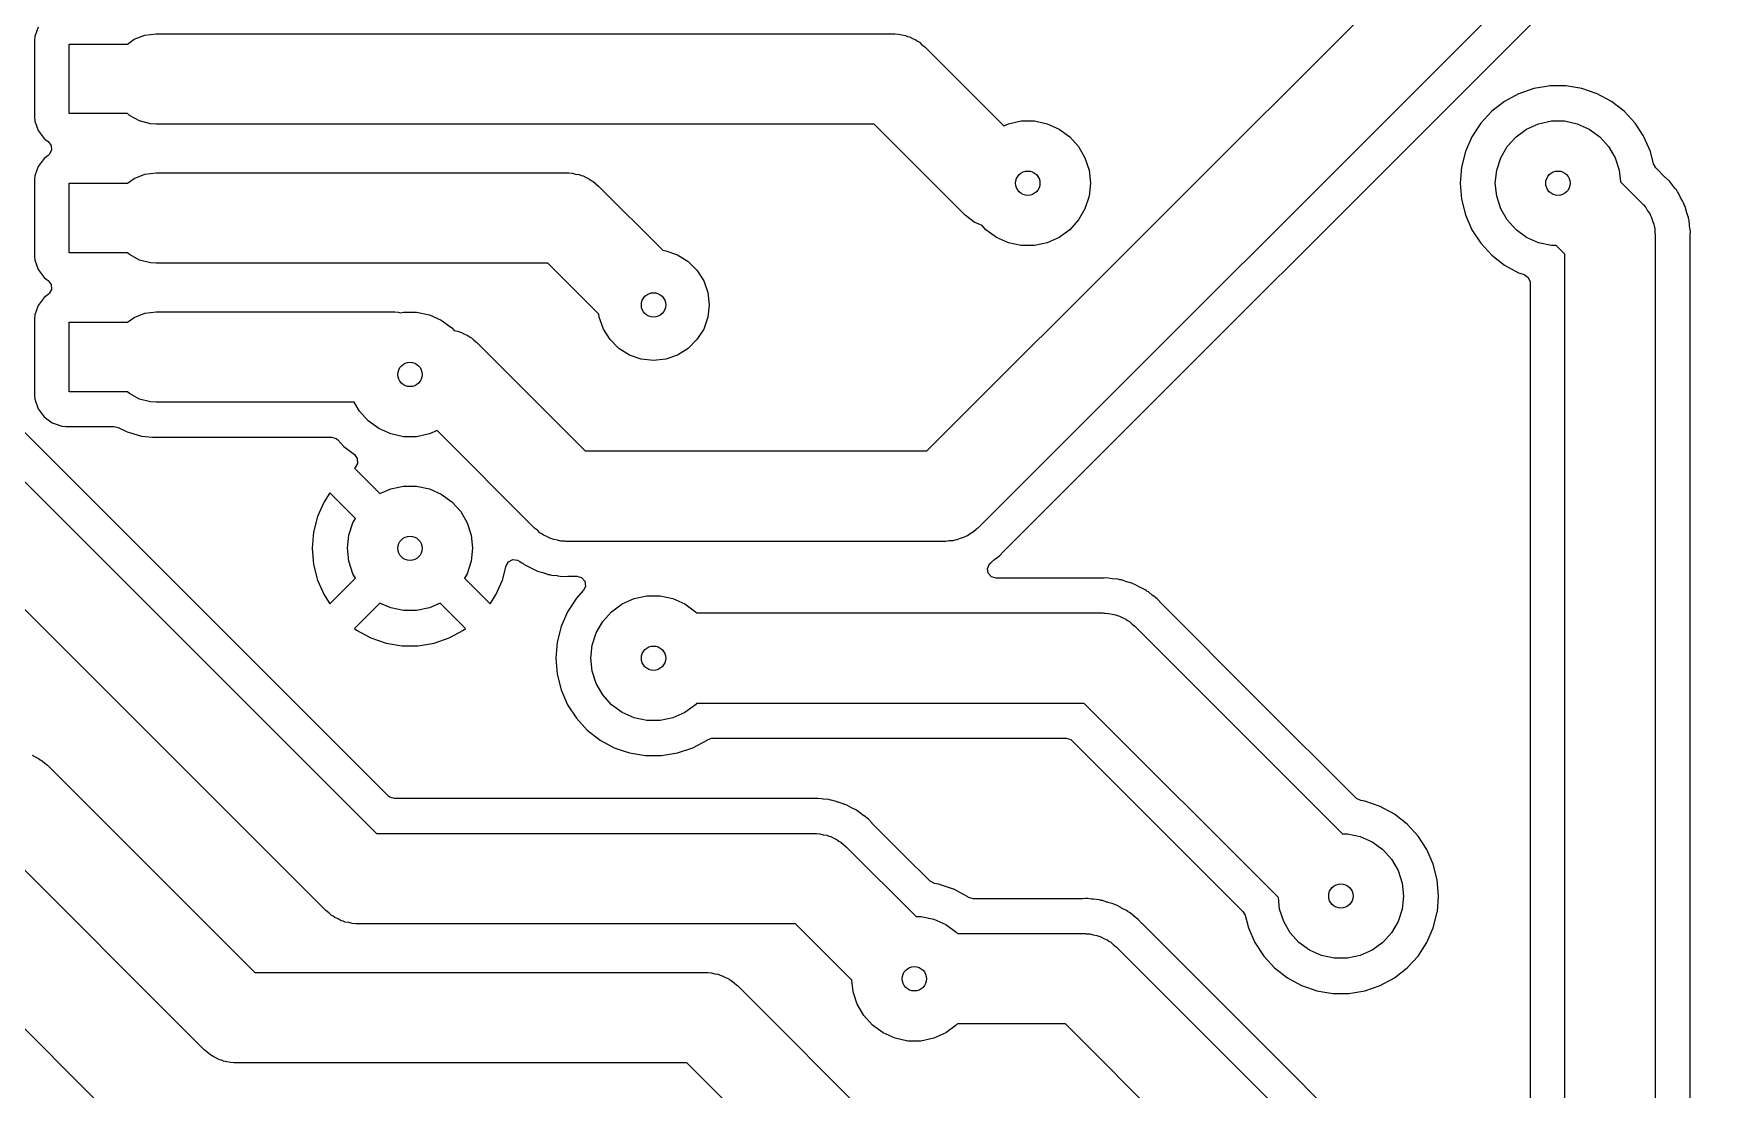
# Model space of a CAD drawing. Extents: x 132 to 232, y -86 to -36.
# Drawn here: x 153.09 to 177.15, y -69.03 to -53.85 of the extents above; entities that cross this region are included whole.
import ezdxf

# ---------------------------------------------------------------- set-up
doc = ezdxf.new("R2010")
doc.units = 0
doc.layers.add('BLACK', color=7, linetype='CONTINUOUS')

msp = doc.modelspace()

# ---------------------------------------------------------------- linework, layer by layer
at = {"layer": 'BLACK', "linetype": 'CONTINUOUS'}
for p, q in [((165.931, -59.85), (181.99, -43.7904)), ((182.663, -44.9559), (166.66, -60.9596)), ((167.033, -61.2937), (176.48, -51.847)), ((153.106, -53.8925), (153.1, -53.9466)), ((153.156, -53.7577), (153.106, -53.8925)), ((154.537, -53.9304), (154.688, -53.8704)), ((154.688, -53.8704), (154.85, -53.85)), ((154.85, -53.85), (165.44, -53.85)), ((165.44, -53.85), (165.454, -53.8509)), ((165.454, -53.8509), (165.46, -53.8503)), ((165.46, -53.8503), (165.471, -53.8519)), ((165.471, -53.8519), (165.521, -53.8551)), ((165.521, -53.8551), (165.571, -53.8678)), ((165.571, -53.8678), (165.621, -53.8758)), ((165.621, -53.8758), (165.65, -53.888)), ((165.65, -53.888), (165.679, -53.8956)), ((165.679, -53.8956), (165.724, -53.9202)), ((153.1, -53.9466), (153.1, -53.9521)), ((153.1, -53.9521), (153.1, -53.9521)), ((153.1, -53.9521), (153.1, -55.0479)), ((153.6, -55), (153.6, -54)), ((153.6, -54), (154.441, -54)), ((154.441, -54), (154.537, -53.9304)), ((165.724, -53.9202), (165.771, -53.9405)), ((165.771, -53.9405), (165.795, -53.9593)), ((165.795, -53.9593), (165.822, -53.9741)), ((165.822, -53.9741), (165.859, -54.0091)), ((165.859, -54.0091), (165.9, -54.0404)), ((165.9, -54.0404), (167.034, -55.1744)), ((174.838, -54.6071), (174.655, -54.6377)), ((174.884, -54.5995), (174.838, -54.6071)), ((175.116, -54.5995), (174.884, -54.5995)), ((175.173, -54.609), (175.116, -54.5995)), ((175.345, -54.6377), (175.173, -54.609)), ((174.231, -54.8235), (174.048, -54.9661)), ((174.435, -54.7131), (174.231, -54.8235)), ((174.231, -54.8235), (174.231, -54.8235)), ((174.436, -54.7131), (174.435, -54.7131)), ((174.655, -54.6377), (174.436, -54.7131)), ((175.564, -54.7131), (175.345, -54.6377)), ((175.565, -54.7131), (175.564, -54.7131)), ((175.769, -54.8235), (175.565, -54.7131)), ((175.952, -54.9661), (175.769, -54.8235)), ((175.769, -54.8235), (175.769, -54.8235)), ((153.1, -55.0479), (153.1, -55.0479)), ((153.1, -55.0479), (153.106, -55.1075)), ((154.44, -55), (153.6, -55)), ((154.468, -55.0259), (154.44, -55)), ((154.611, -55.1044), (154.468, -55.0259)), ((174.048, -54.9661), (173.891, -55.1369)), ((174.048, -54.9661), (174.048, -54.9661)), ((176.109, -55.1368), (175.952, -54.9661)), ((175.952, -54.9661), (175.952, -54.9661)), ((175.952, -54.9661), (175.952, -54.9661)), ((153.106, -55.1075), (153.156, -55.2423)), ((153.156, -55.2423), (153.156, -55.2423)), ((153.156, -55.2423), (153.242, -55.3575)), ((154.769, -55.1449), (154.611, -55.1044)), ((154.85, -55.15), (154.769, -55.1449)), ((165.171, -55.15), (154.85, -55.15)), ((166.48, -56.4596), (165.171, -55.15)), ((167.034, -55.1744), (167.102, -55.144)), ((167.102, -55.144), (167.286, -55.1049)), ((167.286, -55.1049), (167.474, -55.1049)), ((167.474, -55.1049), (167.658, -55.144)), ((167.658, -55.144), (167.83, -55.2206)), ((167.83, -55.2206), (167.982, -55.3312)), ((167.982, -55.3312), (168.108, -55.471)), ((173.764, -55.3312), (173.671, -55.5437)), ((173.891, -55.1369), (173.764, -55.3312)), ((174.272, -55.471), (174.398, -55.3312)), ((174.398, -55.3312), (174.55, -55.2206)), ((174.55, -55.2206), (174.722, -55.144)), ((174.722, -55.144), (174.906, -55.1049)), ((174.906, -55.1049), (175.094, -55.1049)), ((175.094, -55.1049), (175.278, -55.144)), ((175.278, -55.144), (175.45, -55.2206)), ((175.45, -55.2206), (175.602, -55.3312)), ((175.602, -55.3312), (175.728, -55.471)), ((176.109, -55.1369), (176.109, -55.1368)), ((176.109, -55.1368), (176.109, -55.1368)), ((176.225, -55.314), (176.109, -55.1369)), ((176.236, -55.3312), (176.225, -55.314)), ((176.329, -55.5437), (176.236, -55.3312)), ((153.242, -55.3575), (153.242, -55.3575)), ((153.242, -55.3575), (153.242, -55.3575)), ((153.242, -55.3575), (153.266, -55.3753)), ((153.266, -55.3753), (153.3, -55.4007)), ((153.3, -55.4007), (153.342, -55.4567)), ((153.347, -55.5264), (153.314, -55.5877)), ((153.342, -55.4567), (153.347, -55.5264)), ((168.108, -55.471), (168.202, -55.6339)), ((173.671, -55.5437), (173.614, -55.7687)), ((174.178, -55.6339), (174.272, -55.471)), ((175.728, -55.471), (175.822, -55.6339)), ((176.374, -55.7227), (176.329, -55.5437)), ((153.156, -55.7577), (153.106, -55.8925)), ((153.242, -55.6425), (153.156, -55.7577)), ((153.156, -55.7577), (153.156, -55.7577)), ((153.3, -55.5993), (153.242, -55.6425)), ((153.314, -55.5877), (153.3, -55.5993)), ((168.202, -55.6339), (168.26, -55.8129)), ((168.26, -55.8129), (168.28, -56)), ((173.614, -55.7687), (173.595, -56)), ((173.614, -55.7687), (173.614, -55.7687)), ((174.1, -56), (174.12, -55.8129)), ((174.12, -55.8129), (174.178, -55.6339)), ((175.822, -55.6339), (175.88, -55.8129)), ((175.88, -55.8129), (175.898, -55.9785)), ((176.407, -55.78), (176.374, -55.7227)), ((176.544, -55.9167), (176.407, -55.78)), ((153.106, -55.8925), (153.1, -55.9521)), ((153.1, -55.9521), (153.1, -55.9521)), ((153.1, -55.9521), (153.1, -57.0479)), ((153.6, -57), (153.6, -56)), ((153.6, -56), (154.441, -56)), ((154.441, -56), (154.537, -55.9304)), ((154.537, -55.9304), (154.688, -55.8704)), ((154.688, -55.8704), (154.85, -55.85)), ((154.85, -55.85), (160.75, -55.85)), ((160.75, -55.85), (160.764, -55.8509)), ((160.764, -55.8509), (160.77, -55.8503)), ((160.77, -55.8503), (160.781, -55.8519)), ((160.781, -55.8519), (160.831, -55.8551)), ((160.831, -55.8551), (160.881, -55.8678)), ((160.881, -55.8678), (160.931, -55.8758)), ((160.931, -55.8758), (160.96, -55.888)), ((160.96, -55.888), (160.989, -55.8956)), ((160.989, -55.8956), (161.034, -55.9202)), ((161.034, -55.9202), (161.081, -55.9405)), ((161.081, -55.9405), (161.105, -55.9593)), ((161.105, -55.9593), (161.132, -55.9741)), ((161.132, -55.9741), (161.169, -56.0091)), ((161.169, -56.0091), (161.21, -56.0404)), ((161.21, -56.0404), (162.134, -56.9651)), ((168.28, -56), (168.26, -56.1871)), ((173.595, -56), (173.595, -56)), ((173.595, -56), (173.614, -56.2313)), ((174.12, -56.1871), (174.1, -56)), ((175.898, -55.9785), (176.21, -56.2904)), ((176.546, -55.9186), (176.544, -55.9167)), ((176.604, -55.9716), (176.546, -55.9186)), ((176.651, -56.0343), (176.604, -55.9716)), ((176.604, -55.9716), (176.604, -55.9716)), ((176.653, -56.0365), (176.651, -56.0343)), ((176.658, -56.0432), (176.653, -56.0365)), ((176.69, -56.0812), (176.658, -56.0432)), ((168.26, -56.1871), (168.202, -56.3661)), ((173.614, -56.2313), (173.614, -56.2313)), ((173.614, -56.2313), (173.671, -56.4563)), ((174.178, -56.3661), (174.12, -56.1871)), ((176.21, -56.2904), (176.219, -56.3011)), ((176.219, -56.3011), (176.224, -56.305)), ((176.224, -56.305), (176.23, -56.3133)), ((176.703, -56.097), (176.69, -56.0812)), ((176.714, -56.1166), (176.703, -56.097)), ((176.719, -56.1238), (176.714, -56.1166)), ((176.732, -56.1417), (176.719, -56.1238)), ((176.759, -56.1948), (176.732, -56.1417)), ((176.732, -56.1417), (176.732, -56.1417)), ((176.732, -56.1417), (176.732, -56.1417)), ((176.767, -56.2121), (176.759, -56.1948)), ((176.769, -56.2146), (176.767, -56.2121)), ((176.789, -56.2518), (176.769, -56.2146)), ((176.807, -56.2833), (176.789, -56.2518)), ((176.814, -56.3046), (176.807, -56.2833)), ((176.807, -56.2833), (176.807, -56.2833)), ((176.807, -56.2833), (176.807, -56.2833)), ((176.817, -56.3125), (176.814, -56.3046)), ((166.609, -56.5595), (166.48, -56.4596)), ((168.108, -56.529), (167.982, -56.6688)), ((168.202, -56.3661), (168.108, -56.529)), ((173.671, -56.4563), (173.764, -56.6688)), ((174.272, -56.529), (174.178, -56.3661)), ((174.398, -56.6688), (174.272, -56.529)), ((176.23, -56.3133), (176.264, -56.3516)), ((176.264, -56.3516), (176.29, -56.3956)), ((176.29, -56.3956), (176.32, -56.4369)), ((176.32, -56.4369), (176.331, -56.4654)), ((176.331, -56.4654), (176.347, -56.4919)), ((176.347, -56.4919), (176.361, -56.5409)), ((176.361, -56.5409), (176.38, -56.5884)), ((176.827, -56.3326), (176.817, -56.3125)), ((176.849, -56.4083), (176.827, -56.3326)), ((176.85, -56.4109), (176.849, -56.4083)), ((176.874, -56.4829), (176.85, -56.4109)), ((176.875, -56.4855), (176.874, -56.4829)), ((176.878, -56.5077), (176.875, -56.4855)), ((176.88, -56.5161), (176.878, -56.5077)), ((176.886, -56.5377), (176.88, -56.5161)), ((176.892, -56.6), (176.886, -56.5377)), ((166.724, -56.6093), (166.609, -56.5595)), ((166.778, -56.6688), (166.724, -56.6093)), ((166.93, -56.7794), (166.778, -56.6688)), ((167.102, -56.856), (166.93, -56.7794)), ((167.83, -56.7794), (167.658, -56.856)), ((167.982, -56.6688), (167.83, -56.7794)), ((173.764, -56.6688), (173.891, -56.8631)), ((174.55, -56.7794), (174.398, -56.6688)), ((174.722, -56.856), (174.55, -56.7794)), ((176.38, -56.5884), (176.383, -56.6188)), ((176.383, -56.6188), (176.392, -56.6483)), ((176.392, -56.6483), (176.394, -56.6993)), ((176.394, -56.6993), (176.4, -56.75)), ((176.4, -56.75), (176.4, -76.9808)), ((176.893, -56.616), (176.892, -56.6)), ((176.893, -56.6188), (176.893, -56.616)), ((176.904, -56.6966), (176.893, -56.6188)), ((176.9, -56.778), (176.901, -56.7751)), ((176.9, -70.5885), (176.9, -56.778)), ((176.901, -56.7751), (176.902, -56.7393)), ((176.902, -56.7393), (176.904, -56.6966)), ((154.44, -57), (153.6, -57)), ((154.468, -57.0259), (154.44, -57)), ((154.611, -57.1044), (154.468, -57.0259)), ((162.134, -56.9651), (162.178, -56.9701)), ((162.178, -56.9701), (162.347, -57.0292)), ((162.347, -57.0292), (162.499, -57.1245)), ((167.286, -56.8951), (167.102, -56.856)), ((167.474, -56.8951), (167.286, -56.8951)), ((167.658, -56.856), (167.474, -56.8951)), ((173.891, -56.8631), (173.891, -56.8632)), ((173.891, -56.8632), (173.891, -56.8632)), ((173.891, -56.8632), (174.048, -57.0339)), ((174.906, -56.8951), (174.722, -56.856)), ((174.976, -56.8951), (174.906, -56.8951)), ((175.1, -57.0192), (174.976, -56.8951)), ((175.1, -77.25), (175.1, -57.0192)), ((149.9, -57.2308), (158.019, -65.35)), ((158.19, -64.8132), (150.437, -57.0598)), ((153.1, -57.0479), (153.1, -57.0479)), ((153.1, -57.0479), (153.106, -57.1075)), ((153.106, -57.1075), (153.156, -57.2423)), ((153.156, -57.2423), (153.156, -57.2423)), ((153.156, -57.2423), (153.242, -57.3575)), ((154.769, -57.1449), (154.611, -57.1044)), ((154.85, -57.15), (154.769, -57.1449)), ((160.481, -57.15), (154.85, -57.15)), ((161.215, -57.8844), (160.481, -57.15)), ((162.499, -57.1245), (162.625, -57.2512)), ((162.625, -57.2512), (162.721, -57.4029)), ((174.048, -57.0339), (174.048, -57.0339)), ((174.048, -57.0339), (174.048, -57.0339)), ((174.048, -57.0339), (174.231, -57.1765)), ((174.231, -57.1765), (174.231, -57.1765)), ((174.231, -57.1765), (174.231, -57.1765)), ((174.231, -57.1765), (174.435, -57.2869)), ((153.242, -57.3575), (153.242, -57.3575)), ((153.242, -57.3575), (153.242, -57.3575)), ((153.242, -57.3575), (153.272, -57.3794)), ((153.272, -57.3794), (153.3, -57.4007)), ((153.3, -57.4007), (153.342, -57.4567)), ((153.342, -57.4567), (153.347, -57.5264)), ((162.721, -57.4029), (162.78, -57.572)), ((174.435, -57.2869), (174.484, -57.3035)), ((174.484, -57.3035), (174.516, -57.3145)), ((174.516, -57.3145), (174.573, -57.3549)), ((174.573, -57.3549), (174.599, -57.4197)), ((174.599, -57.4197), (174.6, -57.4318)), ((174.6, -57.4318), (174.6, -70.7109)), ((153.242, -57.6425), (153.156, -57.7577)), ((153.3, -57.5993), (153.242, -57.6425)), ((153.314, -57.5877), (153.3, -57.5993)), ((153.347, -57.5264), (153.314, -57.5877)), ((162.78, -57.572), (162.8, -57.75)), ((162.8, -57.75), (162.78, -57.928)), ((157.29, -66.4596), (148.79, -57.9596)), ((153.106, -57.8925), (153.1, -57.9521)), ((153.1, -57.9521), (153.1, -57.9521)), ((153.1, -57.9521), (153.1, -59.0479)), ((153.156, -57.7577), (153.106, -57.8925)), ((153.156, -57.7577), (153.156, -57.7577)), ((154.441, -58), (154.537, -57.9304)), ((154.537, -57.9304), (154.688, -57.8704)), ((154.688, -57.8704), (154.85, -57.85)), ((154.85, -57.85), (158.25, -57.85)), ((158.25, -57.85), (158.264, -57.8509)), ((158.264, -57.8509), (158.27, -57.8503)), ((158.27, -57.8503), (158.281, -57.8519)), ((158.281, -57.8519), (158.331, -57.8551)), ((158.331, -57.8551), (158.365, -57.8637)), ((158.365, -57.8637), (158.406, -57.8549)), ((158.406, -57.8549), (158.594, -57.8549)), ((158.594, -57.8549), (158.778, -57.894)), ((158.778, -57.894), (158.95, -57.9706)), ((158.95, -57.9706), (159.102, -58.0812)), ((161.22, -57.928), (161.215, -57.8844)), ((161.279, -58.0971), (161.22, -57.928)), ((162.78, -57.928), (162.721, -58.0971)), ((153.6, -59), (153.6, -58)), ((153.6, -58), (154.441, -58)), ((159.102, -58.0812), (159.136, -58.1186)), ((159.136, -58.1186), (159.181, -58.1258)), ((159.181, -58.1258), (159.21, -58.138)), ((159.21, -58.138), (159.239, -58.1456)), ((159.239, -58.1456), (159.284, -58.1702)), ((159.284, -58.1702), (159.331, -58.1905)), ((159.331, -58.1905), (159.355, -58.2093)), ((159.355, -58.2093), (159.382, -58.2241)), ((159.382, -58.2241), (159.419, -58.2591)), ((161.375, -58.2488), (161.279, -58.0971)), ((162.721, -58.0971), (162.625, -58.2488)), ((159.419, -58.2591), (159.46, -58.2904)), ((159.46, -58.2904), (161.019, -59.85)), ((161.501, -58.3755), (161.375, -58.2488)), ((161.653, -58.4708), (161.501, -58.3755)), ((161.822, -58.5299), (161.653, -58.4708)), ((162.347, -58.4708), (162.178, -58.5299)), ((162.499, -58.3755), (162.347, -58.4708)), ((162.625, -58.2488), (162.499, -58.3755)), ((162, -58.55), (161.822, -58.5299)), ((162.178, -58.5299), (162, -58.55)), ((153.1, -59.0479), (153.1, -59.0479)), ((153.1, -59.0479), (153.106, -59.1075)), ((153.106, -59.1075), (153.156, -59.2423)), ((154.44, -59), (153.6, -59)), ((154.468, -59.0259), (154.44, -59)), ((154.611, -59.1044), (154.468, -59.0259)), ((154.769, -59.1449), (154.611, -59.1044)), ((154.85, -59.15), (154.769, -59.1449)), ((157.697, -59.15), (154.85, -59.15)), ((157.772, -59.279), (157.697, -59.15)), ((153.156, -59.2423), (153.156, -59.2423)), ((153.156, -59.2423), (153.242, -59.3575)), ((153.242, -59.3575), (153.242, -59.3575)), ((153.242, -59.3575), (153.358, -59.4438)), ((157.898, -59.4188), (157.772, -59.279)), ((158.05, -59.5294), (157.898, -59.4188)), ((153.358, -59.4438), (153.358, -59.4438)), ((153.358, -59.4438), (153.398, -59.4589)), ((153.398, -59.4589), (153.493, -59.4941)), ((153.493, -59.4941), (153.552, -59.5005)), ((153.552, -59.5005), (154.249, -59.5005)), ((154.249, -59.5005), (154.304, -59.5135)), ((154.304, -59.5135), (154.433, -59.5774)), ((154.433, -59.5774), (154.466, -59.5868)), ((154.466, -59.5868), (154.638, -59.6358)), ((154.638, -59.6358), (154.797, -59.6505)), ((154.797, -59.6505), (157.371, -59.6505)), ((157.371, -59.6505), (157.438, -59.6702)), ((157.438, -59.6702), (157.462, -59.6905)), ((158.222, -59.606), (158.05, -59.5294)), ((158.406, -59.6451), (158.222, -59.606)), ((158.594, -59.6451), (158.406, -59.6451)), ((158.778, -59.606), (158.594, -59.6451)), ((158.888, -59.5571), (158.778, -59.606)), ((160.29, -60.9596), (158.888, -59.5571)), ((157.462, -59.6905), (157.548, -59.7839)), ((157.548, -59.7839), (157.548, -59.7839)), ((157.548, -59.7839), (157.701, -59.9025)), ((157.701, -59.9025), (157.741, -59.9592)), ((161.019, -59.85), (165.931, -59.85)), ((157.71, -60.0896), (157.701, -60.0976)), ((157.701, -60.0976), (157.701, -60.0976)), ((157.701, -60.0976), (158.067, -60.4631)), ((157.745, -60.0289), (157.71, -60.0896)), ((157.741, -59.9592), (157.745, -60.0289)), ((158.067, -60.4631), (158.222, -60.394)), ((158.222, -60.394), (158.406, -60.3549)), ((158.406, -60.3549), (158.594, -60.3549)), ((158.594, -60.3549), (158.778, -60.394)), ((158.778, -60.394), (158.95, -60.4706)), ((157.265, -60.5814), (157.171, -60.7939)), ((157.349, -60.4524), (157.265, -60.5814)), ((157.265, -60.5814), (157.265, -60.5814)), ((157.715, -60.8189), (157.349, -60.4524)), ((158.95, -60.4706), (159.102, -60.5812)), ((159.102, -60.5812), (159.228, -60.721)), ((157.171, -60.7939), (157.114, -61.0188)), ((157.678, -60.8839), (157.715, -60.8189)), ((159.228, -60.721), (159.322, -60.8839)), ((157.114, -61.0188), (157.095, -61.25)), ((157.6, -61.25), (157.62, -61.0629)), ((157.62, -61.0629), (157.678, -60.8839)), ((159.322, -60.8839), (159.38, -61.0629)), ((159.38, -61.0629), (159.4, -61.25)), ((160.331, -60.9909), (160.29, -60.9596)), ((160.368, -61.0259), (160.331, -60.9909)), ((160.395, -61.0407), (160.368, -61.0259)), ((160.419, -61.0595), (160.395, -61.0407)), ((160.466, -61.0798), (160.419, -61.0595)), ((160.511, -61.1044), (160.466, -61.0798)), ((160.54, -61.112), (160.511, -61.1044)), ((160.569, -61.1242), (160.54, -61.112)), ((166.409, -61.1108), (166.362, -61.1296)), ((166.458, -61.0965), (166.409, -61.1108)), ((166.485, -61.0809), (166.458, -61.0965)), ((166.513, -61.0696), (166.485, -61.0809)), ((166.554, -61.0396), (166.513, -61.0696)), ((166.598, -61.0136), (166.554, -61.0396)), ((166.637, -60.9798), (166.598, -61.0136)), ((166.645, -60.9738), (166.637, -60.9798)), ((166.649, -60.9691), (166.645, -60.9738)), ((166.66, -60.9596), (166.649, -60.9691)), ((157.095, -61.25), (157.095, -61.25)), ((157.095, -61.25), (157.114, -61.4812)), ((157.62, -61.4371), (157.6, -61.25)), ((159.4, -61.25), (159.38, -61.4371)), ((160.619, -61.1322), (160.569, -61.1242)), ((160.669, -61.1449), (160.619, -61.1322)), ((160.719, -61.1481), (160.669, -61.1449)), ((160.73, -61.1497), (160.719, -61.1481)), ((160.736, -61.1491), (160.73, -61.1497)), ((160.75, -61.15), (160.736, -61.1491)), ((166.2, -61.15), (160.75, -61.15)), ((166.251, -61.1436), (166.2, -61.15)), ((166.302, -61.142), (166.251, -61.1436)), ((166.331, -61.1334), (166.302, -61.142)), ((166.362, -61.1296), (166.331, -61.1334)), ((166.916, -61.4012), (166.978, -61.3539)), ((166.978, -61.3539), (167.031, -61.2958)), ((167.031, -61.2958), (167.033, -61.2937)), ((157.114, -61.4812), (157.171, -61.7061)), ((157.678, -61.6161), (157.62, -61.4371)), ((159.38, -61.4371), (159.322, -61.6161)), ((159.829, -61.7061), (159.88, -61.5036)), ((159.88, -61.5036), (159.916, -61.4434)), ((159.916, -61.4434), (159.978, -61.412)), ((159.978, -61.412), (160.047, -61.4193)), ((160.047, -61.4193), (160.079, -61.4386)), ((160.079, -61.4386), (160.097, -61.4532)), ((160.097, -61.4532), (160.097, -61.4532)), ((160.097, -61.4532), (160.097, -61.4532)), ((160.097, -61.4532), (160.117, -61.4641)), ((160.117, -61.4641), (160.124, -61.4688)), ((160.124, -61.4688), (160.142, -61.4824)), ((160.142, -61.4824), (160.209, -61.5157)), ((160.209, -61.5157), (160.212, -61.5174)), ((160.212, -61.5174), (160.215, -61.5187)), ((160.215, -61.5187), (160.283, -61.557)), ((160.283, -61.557), (160.305, -61.5641)), ((160.305, -61.5641), (160.313, -61.5674)), ((160.313, -61.5674), (160.325, -61.5735)), ((160.325, -61.5735), (160.333, -61.5774)), ((160.333, -61.5774), (160.408, -61.5989)), ((160.408, -61.5989), (160.411, -61.5997)), ((160.411, -61.5997), (160.485, -61.6247)), ((166.8, -61.5379), (166.829, -61.4743)), ((166.81, -61.607), (166.8, -61.5379)), ((166.829, -61.4743), (166.849, -61.4571)), ((166.849, -61.4569), (166.853, -61.4532)), ((166.849, -61.4571), (166.849, -61.4569)), ((166.853, -61.4532), (166.913, -61.403)), ((166.853, -61.4532), (166.853, -61.4532)), ((166.913, -61.403), (166.916, -61.4012)), ((157.171, -61.7061), (157.265, -61.9186)), ((157.349, -62.0476), (157.715, -61.6811)), ((157.715, -61.6811), (157.678, -61.6161)), ((159.322, -61.6161), (159.285, -61.6811)), ((159.285, -61.6811), (159.651, -62.0476)), ((159.735, -61.9186), (159.829, -61.7061)), ((159.829, -61.7061), (159.829, -61.7061)), ((160.485, -61.6247), (160.508, -61.6278)), ((160.508, -61.6278), (160.516, -61.6296)), ((160.516, -61.6296), (160.538, -61.6358)), ((160.538, -61.6358), (160.616, -61.643)), ((160.616, -61.643), (160.619, -61.6433)), ((160.619, -61.6433), (160.697, -61.6542)), ((160.697, -61.6542), (160.77, -61.6508)), ((160.77, -61.6508), (160.775, -61.6506)), ((160.775, -61.6506), (160.778, -61.6505)), ((160.778, -61.6505), (160.9, -61.6505)), ((160.9, -61.6505), (160.967, -61.6702)), ((160.967, -61.6702), (161.012, -61.723)), ((161.022, -61.7921), (160.993, -61.8557)), ((161.012, -61.723), (161.022, -61.7921)), ((166.856, -61.6598), (166.81, -61.607)), ((166.923, -61.6795), (166.856, -61.6598)), ((168.432, -61.6795), (166.923, -61.6795)), ((168.435, -61.6794), (168.432, -61.6795)), ((168.479, -61.6774), (168.435, -61.6794)), ((168.513, -61.6758), (168.479, -61.6774)), ((168.565, -61.6831), (168.513, -61.6758)), ((168.513, -61.6758), (168.513, -61.6758)), ((168.591, -61.6867), (168.565, -61.6831)), ((168.594, -61.687), (168.591, -61.6867)), ((168.672, -61.6942), (168.594, -61.687)), ((168.694, -61.7004), (168.672, -61.6942)), ((168.702, -61.7022), (168.694, -61.7004)), ((168.725, -61.7053), (168.702, -61.7022)), ((168.777, -61.723), (168.725, -61.7053)), ((168.725, -61.7053), (168.725, -61.7053)), ((168.725, -61.7053), (168.725, -61.7053)), ((168.799, -61.7302), (168.777, -61.723)), ((168.802, -61.7311), (168.799, -61.7302)), ((168.877, -61.7526), (168.802, -61.7311)), ((168.897, -61.7626), (168.877, -61.7526)), ((168.905, -61.7659), (168.897, -61.7626)), ((168.927, -61.773), (168.905, -61.7659)), ((168.995, -61.8113), (168.927, -61.773)), ((168.927, -61.773), (168.927, -61.773)), ((168.998, -61.8126), (168.995, -61.8113)), ((169.068, -61.8476), (168.998, -61.8126)), ((157.265, -61.9186), (157.349, -62.0476)), ((158.067, -62.0369), (157.701, -62.4024)), ((158.222, -62.106), (158.067, -62.0369)), ((158.933, -62.0369), (158.778, -62.106)), ((159.299, -62.4024), (158.933, -62.0369)), ((159.651, -62.0476), (159.735, -61.9186)), ((160.891, -61.9669), (160.764, -62.1612)), ((160.991, -61.8584), (160.891, -61.9668)), ((160.891, -61.9668), (160.891, -61.9668)), ((160.891, -61.9668), (160.891, -61.9669)), ((160.993, -61.8557), (160.991, -61.8584)), ((161.398, -62.1612), (161.55, -62.0506)), ((161.55, -62.0506), (161.722, -61.974)), ((161.722, -61.974), (161.906, -61.9349)), ((161.906, -61.9349), (162.094, -61.9349)), ((162.094, -61.9349), (162.278, -61.974)), ((162.278, -61.974), (162.45, -62.0506)), ((162.45, -62.0506), (162.602, -62.1612)), ((169.086, -61.8612), (169.068, -61.8476)), ((169.068, -61.8476), (169.068, -61.8476)), ((169.093, -61.8658), (169.086, -61.8612)), ((169.113, -61.8768), (169.093, -61.8658)), ((169.173, -61.927), (169.113, -61.8768)), ((169.176, -61.9288), (169.173, -61.927)), ((169.238, -61.9761), (169.176, -61.9288)), ((169.253, -61.9919), (169.238, -61.9761)), ((169.238, -61.9761), (169.238, -61.9761)), ((169.238, -61.9761), (169.238, -61.9761)), ((169.291, -62.0342), (169.253, -61.9919)), ((169.293, -62.0363), (169.291, -62.0342)), ((170.698, -63.4413), (169.293, -62.0363)), ((158.406, -62.1451), (158.222, -62.106)), ((158.594, -62.1451), (158.406, -62.1451)), ((158.778, -62.106), (158.594, -62.1451)), ((160.764, -62.1612), (160.671, -62.3737)), ((161.178, -62.4639), (161.272, -62.301)), ((161.272, -62.301), (161.398, -62.1612)), ((162.602, -62.1612), (162.619, -62.18)), ((162.619, -62.18), (168.46, -62.18)), ((168.46, -62.18), (168.474, -62.1809)), ((168.474, -62.1809), (168.48, -62.1803)), ((168.48, -62.1803), (168.491, -62.1819)), ((168.491, -62.1819), (168.541, -62.1851)), ((168.541, -62.1851), (168.591, -62.1978)), ((168.591, -62.1978), (168.641, -62.2058)), ((168.641, -62.2058), (168.67, -62.218)), ((168.67, -62.218), (168.699, -62.2256)), ((168.699, -62.2256), (168.744, -62.2502)), ((168.744, -62.2502), (168.791, -62.2705)), ((168.791, -62.2705), (168.815, -62.2893)), ((168.815, -62.2893), (168.842, -62.3041)), ((168.842, -62.3041), (168.879, -62.3391)), ((157.701, -62.4024), (157.732, -62.426)), ((157.732, -62.426), (157.936, -62.5365)), ((157.936, -62.5365), (157.936, -62.5365)), ((157.936, -62.5365), (158.155, -62.6118)), ((158.845, -62.6118), (159.064, -62.5365)), ((159.064, -62.5365), (159.268, -62.426)), ((159.064, -62.5365), (159.064, -62.5365)), ((159.268, -62.426), (159.299, -62.4024)), ((160.671, -62.3737), (160.614, -62.5987)), ((161.12, -62.6429), (161.178, -62.4639)), ((168.879, -62.3391), (168.92, -62.3704)), ((168.92, -62.3704), (171.904, -65.3549)), ((158.155, -62.6118), (158.384, -62.65)), ((158.384, -62.65), (158.616, -62.65)), ((158.616, -62.65), (158.845, -62.6118)), ((160.614, -62.5987), (160.595, -62.83)), ((160.614, -62.5987), (160.614, -62.5987)), ((161.1, -62.83), (161.12, -62.6429)), ((160.595, -62.83), (160.595, -62.83)), ((160.595, -62.83), (160.614, -63.0613)), ((161.12, -63.0171), (161.1, -62.83)), ((161.178, -63.1961), (161.12, -63.0171)), ((160.614, -63.0613), (160.614, -63.0613)), ((160.614, -63.0613), (160.671, -63.2863)), ((161.272, -63.359), (161.178, -63.1961)), ((160.671, -63.2863), (160.764, -63.4988)), ((160.764, -63.4988), (160.891, -63.6931)), ((161.398, -63.4988), (161.272, -63.359)), ((161.55, -63.6094), (161.398, -63.4988)), ((162.602, -63.4988), (162.45, -63.6094)), ((162.619, -63.48), (162.602, -63.4988)), ((168.191, -63.48), (162.619, -63.48)), ((170.982, -66.2715), (168.191, -63.48)), ((172.101, -64.8435), (170.698, -63.4413)), ((160.891, -63.6931), (160.891, -63.6932)), ((160.891, -63.6932), (160.891, -63.6932)), ((160.891, -63.6932), (161.048, -63.8639)), ((161.722, -63.686), (161.55, -63.6094)), ((161.906, -63.7251), (161.722, -63.686)), ((162.094, -63.7251), (161.906, -63.7251)), ((162.278, -63.686), (162.094, -63.7251)), ((162.45, -63.6094), (162.278, -63.686)), ((161.048, -63.8639), (161.048, -63.8639)), ((161.048, -63.8639), (161.048, -63.8639)), ((161.048, -63.8639), (161.231, -64.0065)), ((161.231, -64.0065), (161.231, -64.0065)), ((161.231, -64.0065), (161.231, -64.0065)), ((161.231, -64.0065), (161.435, -64.1169)), ((162.565, -64.1169), (162.769, -64.0065)), ((162.769, -64.0065), (162.773, -64.0037)), ((162.769, -64.0065), (162.769, -64.0065)), ((162.773, -64.0037), (162.774, -64.0046)), ((162.774, -64.0046), (162.833, -63.981)), ((162.833, -63.981), (162.845, -63.9805)), ((162.845, -63.9805), (167.932, -63.9805)), ((167.932, -63.9805), (167.999, -64.0002)), ((167.999, -64.0002), (168.02, -64.0168)), ((153.069, -64.2256), (153.114, -64.2502)), ((161.435, -64.1169), (161.549, -64.1561)), ((161.549, -64.1561), (161.655, -64.1923)), ((161.655, -64.1923), (161.655, -64.1923)), ((161.655, -64.1923), (161.655, -64.1923)), ((161.655, -64.1923), (161.884, -64.2305)), ((161.884, -64.2305), (161.884, -64.2305)), ((161.884, -64.2305), (162.116, -64.2305)), ((162.116, -64.2305), (162.345, -64.1923)), ((162.116, -64.2305), (162.116, -64.2305)), ((162.345, -64.1923), (162.565, -64.1169)), ((168.02, -64.0168), (170.473, -66.47)), ((153.114, -64.2502), (153.161, -64.2705)), ((153.161, -64.2705), (153.185, -64.2893)), ((153.185, -64.2893), (153.212, -64.3041)), ((153.212, -64.3041), (153.249, -64.3391)), ((153.249, -64.3391), (153.29, -64.3704)), ((153.29, -64.3704), (156.269, -67.35)), ((158.211, -64.8298), (158.19, -64.8132)), ((158.278, -64.8495), (158.211, -64.8298)), ((164.282, -64.8495), (158.278, -64.8495)), ((164.285, -64.8494), (164.282, -64.8495)), ((164.328, -64.8475), (164.285, -64.8494)), ((164.363, -64.8458), (164.328, -64.8475)), ((164.415, -64.8531), (164.363, -64.8458)), ((164.363, -64.8458), (164.363, -64.8458)), ((164.441, -64.8567), (164.415, -64.8531)), ((164.444, -64.857), (164.441, -64.8567)), ((164.522, -64.8642), (164.444, -64.857)), ((164.544, -64.8704), (164.522, -64.8642)), ((164.552, -64.8722), (164.544, -64.8704)), ((164.575, -64.8753), (164.552, -64.8722)), ((164.612, -64.8877), (164.575, -64.8753)), ((164.575, -64.8753), (164.575, -64.8753)), ((164.575, -64.8753), (164.575, -64.8753)), ((164.649, -64.9002), (164.612, -64.8877)), ((164.652, -64.9011), (164.649, -64.9002)), ((164.727, -64.9226), (164.652, -64.9011)), ((164.747, -64.9326), (164.727, -64.9226)), ((164.755, -64.9359), (164.747, -64.9326)), ((164.777, -64.943), (164.755, -64.9359)), ((164.845, -64.9813), (164.777, -64.943)), ((164.777, -64.943), (164.777, -64.943)), ((172.105, -64.8477), (172.101, -64.8435)), ((172.168, -64.8782), (172.105, -64.8477)), ((172.225, -64.8877), (172.168, -64.8782)), ((172.444, -64.9631), (172.225, -64.8877)), ((172.445, -64.9631), (172.444, -64.9631)), ((172.649, -65.0735), (172.445, -64.9631)), ((164.848, -64.9826), (164.845, -64.9813)), ((164.918, -65.0176), (164.848, -64.9826)), ((164.936, -65.0312), (164.918, -65.0176)), ((164.918, -65.0176), (164.918, -65.0176)), ((164.943, -65.0358), (164.936, -65.0312)), ((164.963, -65.0468), (164.943, -65.0358)), ((165.023, -65.097), (164.963, -65.0468)), ((165.026, -65.0988), (165.023, -65.097)), ((165.088, -65.1461), (165.026, -65.0988)), ((165.141, -65.2042), (165.088, -65.1461)), ((165.143, -65.2063), (165.141, -65.2042)), ((165.598, -65.6612), (165.143, -65.2063)), ((172.832, -65.2161), (172.649, -65.0735)), ((172.649, -65.0735), (172.649, -65.0735)), ((158.019, -65.35), (164.31, -65.35)), ((164.31, -65.35), (164.324, -65.3509)), ((164.324, -65.3509), (164.33, -65.3503)), ((164.33, -65.3503), (164.341, -65.3519)), ((164.341, -65.3519), (164.391, -65.3551)), ((164.391, -65.3551), (164.441, -65.3678)), ((164.441, -65.3678), (164.491, -65.3758)), ((164.491, -65.3758), (164.52, -65.388)), ((164.52, -65.388), (164.549, -65.3956)), ((164.549, -65.3956), (164.594, -65.4202)), ((164.594, -65.4202), (164.641, -65.4405)), ((164.641, -65.4405), (164.665, -65.4593)), ((171.904, -65.3549), (171.974, -65.3549)), ((171.974, -65.3549), (172.158, -65.394)), ((172.158, -65.394), (172.33, -65.4706)), ((172.989, -65.3868), (172.832, -65.2161)), ((172.832, -65.2161), (172.832, -65.2161)), ((172.832, -65.2161), (172.832, -65.2161)), ((172.989, -65.3869), (172.989, -65.3868)), ((172.989, -65.3868), (172.989, -65.3868)), ((173.116, -65.5812), (172.989, -65.3869)), ((155.54, -68.4596), (152.561, -65.48)), ((164.665, -65.4593), (164.692, -65.4741)), ((164.692, -65.4741), (164.729, -65.5091)), ((164.729, -65.5091), (164.77, -65.5404)), ((164.77, -65.5404), (165.774, -66.5449)), ((165.971, -66.0335), (165.598, -65.6612)), ((172.33, -65.4706), (172.482, -65.5812)), ((172.482, -65.5812), (172.608, -65.721)), ((173.209, -65.7937), (173.116, -65.5812)), ((172.608, -65.721), (172.702, -65.8839)), ((172.702, -65.8839), (172.76, -66.0629)), ((173.266, -66.0187), (173.209, -65.7937)), ((165.975, -66.0377), (165.971, -66.0335)), ((166.038, -66.0682), (165.975, -66.0377)), ((166.095, -66.0777), (166.038, -66.0682)), ((166.314, -66.1531), (166.095, -66.0777)), ((166.315, -66.1531), (166.314, -66.1531)), ((166.519, -66.2635), (166.315, -66.1531)), ((172.76, -66.0629), (172.78, -66.25)), ((173.285, -66.25), (173.266, -66.0187)), ((173.266, -66.0187), (173.266, -66.0187)), ((166.519, -66.2637), (166.519, -66.2635)), ((166.528, -66.2698), (166.519, -66.2637)), ((166.595, -66.2895), (166.528, -66.2698)), ((168.162, -66.2895), (166.595, -66.2895)), ((168.165, -66.2894), (168.162, -66.2895)), ((168.208, -66.2875), (168.165, -66.2894)), ((168.243, -66.2858), (168.208, -66.2875)), ((168.295, -66.2931), (168.243, -66.2858)), ((168.243, -66.2858), (168.243, -66.2858)), ((168.321, -66.2967), (168.295, -66.2931)), ((168.324, -66.297), (168.321, -66.2967)), ((168.402, -66.3042), (168.324, -66.297)), ((168.424, -66.3104), (168.402, -66.3042)), ((168.432, -66.3122), (168.424, -66.3104)), ((168.455, -66.3153), (168.432, -66.3122)), ((168.517, -66.3361), (168.455, -66.3153)), ((168.455, -66.3153), (168.455, -66.3153)), ((168.455, -66.3153), (168.455, -66.3153)), ((168.529, -66.3402), (168.517, -66.3361)), ((168.532, -66.3411), (168.529, -66.3402)), ((168.607, -66.3626), (168.532, -66.3411)), ((168.627, -66.3726), (168.607, -66.3626)), ((168.635, -66.3759), (168.627, -66.3726)), ((168.657, -66.383), (168.635, -66.3759)), ((168.725, -66.4213), (168.657, -66.383)), ((168.657, -66.383), (168.657, -66.383)), ((171, -66.4371), (170.982, -66.2715)), ((172.78, -66.25), (172.76, -66.4371)), ((173.267, -66.47), (173.285, -66.25)), ((173.285, -66.25), (173.285, -66.25)), ((157.331, -66.4909), (157.29, -66.4596)), ((157.368, -66.5259), (157.331, -66.4909)), ((157.395, -66.5407), (157.368, -66.5259)), ((157.419, -66.5595), (157.395, -66.5407)), ((157.466, -66.5798), (157.419, -66.5595)), ((157.511, -66.6044), (157.466, -66.5798)), ((157.54, -66.612), (157.511, -66.6044)), ((157.569, -66.6242), (157.54, -66.612)), ((157.619, -66.6322), (157.569, -66.6242)), ((157.669, -66.6449), (157.619, -66.6322)), ((157.719, -66.6481), (157.669, -66.6449)), ((157.73, -66.6497), (157.719, -66.6481)), ((157.736, -66.6491), (157.73, -66.6497)), ((157.75, -66.65), (157.736, -66.6491)), ((164.041, -66.65), (157.75, -66.65)), ((164.852, -67.4615), (164.041, -66.65)), ((165.774, -66.5449), (165.844, -66.5449)), ((165.844, -66.5449), (166.028, -66.584)), ((166.028, -66.584), (166.2, -66.6606)), ((168.728, -66.4226), (168.725, -66.4213)), ((168.798, -66.4576), (168.728, -66.4226)), ((168.816, -66.4712), (168.798, -66.4576)), ((168.798, -66.4576), (168.798, -66.4576)), ((168.823, -66.4758), (168.816, -66.4712)), ((168.833, -66.4813), (168.823, -66.4758)), ((168.843, -66.4868), (168.833, -66.4813)), ((168.903, -66.537), (168.843, -66.4868)), ((168.906, -66.5388), (168.903, -66.537)), ((168.968, -66.5861), (168.906, -66.5388)), ((169.021, -66.6442), (168.968, -66.5861)), ((169.023, -66.6463), (169.021, -66.6442)), ((170.796, -68.4188), (169.023, -66.6463)), ((170.473, -66.47), (170.506, -66.5273)), ((170.506, -66.5273), (170.551, -66.7063)), ((171.058, -66.6161), (171, -66.4371)), ((171.152, -66.779), (171.058, -66.6161)), ((172.702, -66.6161), (172.608, -66.779)), ((172.76, -66.4371), (172.702, -66.6161)), ((173.209, -66.7063), (173.266, -66.4813)), ((173.266, -66.4813), (173.267, -66.47)), ((166.2, -66.6606), (166.352, -66.7712)), ((166.352, -66.7712), (166.369, -66.79)), ((166.369, -66.79), (168.19, -66.79)), ((168.19, -66.79), (168.204, -66.7909)), ((168.204, -66.7909), (168.21, -66.7903)), ((168.21, -66.7903), (168.221, -66.7919)), ((168.221, -66.7919), (168.271, -66.7951)), ((168.271, -66.7951), (168.321, -66.8078)), ((168.321, -66.8078), (168.371, -66.8158)), ((168.371, -66.8158), (168.4, -66.828)), ((168.4, -66.828), (168.429, -66.8356)), ((168.429, -66.8356), (168.474, -66.8602)), ((168.474, -66.8602), (168.521, -66.8805)), ((168.521, -66.8805), (168.545, -66.8993)), ((170.551, -66.7063), (170.551, -66.7063)), ((170.551, -66.7063), (170.644, -66.9188)), ((171.278, -66.9188), (171.152, -66.779)), ((172.608, -66.779), (172.482, -66.9188)), ((173.116, -66.9188), (173.209, -66.7063)), ((168.545, -66.8993), (168.572, -66.9141)), ((168.572, -66.9141), (168.609, -66.9491)), ((168.609, -66.9491), (168.65, -66.9804)), ((168.65, -66.9804), (172.519, -70.85)), ((170.644, -66.9188), (170.771, -67.1131)), ((170.771, -67.1131), (170.771, -67.1132)), ((170.771, -67.1132), (170.771, -67.1132)), ((170.771, -67.1132), (170.928, -67.2839)), ((171.43, -67.0294), (171.278, -66.9188)), ((171.602, -67.106), (171.43, -67.0294)), ((171.786, -67.1451), (171.602, -67.106)), ((172.158, -67.106), (171.974, -67.1451)), ((172.33, -67.0294), (172.158, -67.106)), ((172.482, -66.9188), (172.33, -67.0294)), ((172.832, -67.2839), (172.989, -67.1132)), ((172.989, -67.1132), (173.116, -66.9188)), ((152.148, -67.3485), (154.17, -69.3704)), ((156.269, -67.35), (162.75, -67.35)), ((162.75, -67.35), (162.764, -67.3509)), ((162.764, -67.3509), (162.77, -67.3503)), ((162.77, -67.3503), (162.781, -67.3519)), ((162.781, -67.3519), (162.831, -67.3551)), ((162.831, -67.3551), (162.881, -67.3678)), ((162.881, -67.3678), (162.931, -67.3758)), ((162.931, -67.3758), (162.96, -67.388)), ((170.928, -67.2839), (170.928, -67.2839)), ((170.928, -67.2839), (170.928, -67.2839)), ((170.928, -67.2839), (171.111, -67.4265)), ((171.974, -67.1451), (171.786, -67.1451)), ((172.649, -67.4265), (172.832, -67.2839)), ((162.96, -67.388), (162.989, -67.3956)), ((162.989, -67.3956), (163.034, -67.4202)), ((163.034, -67.4202), (163.081, -67.4405)), ((163.081, -67.4405), (163.105, -67.4593)), ((163.105, -67.4593), (163.132, -67.4741)), ((163.132, -67.4741), (163.169, -67.5091)), ((163.169, -67.5091), (163.21, -67.5404)), ((163.21, -67.5404), (166.519, -70.85)), ((164.87, -67.6271), (164.852, -67.4615)), ((171.111, -67.4265), (171.111, -67.4265)), ((171.111, -67.4265), (171.111, -67.4265)), ((171.111, -67.4265), (171.315, -67.5369)), ((171.315, -67.5369), (171.399, -67.5657)), ((171.399, -67.5657), (171.535, -67.6123)), ((171.535, -67.6123), (171.535, -67.6123)), ((171.535, -67.6123), (171.535, -67.6123)), ((171.535, -67.6123), (171.764, -67.6505)), ((171.996, -67.6505), (172.225, -67.6123)), ((172.225, -67.6123), (172.445, -67.5369)), ((172.445, -67.5369), (172.649, -67.4265)), ((164.928, -67.8061), (164.87, -67.6271)), ((165.022, -67.969), (164.928, -67.8061)), ((171.764, -67.6505), (171.764, -67.6505)), ((171.764, -67.6505), (171.996, -67.6505)), ((171.996, -67.6505), (171.996, -67.6505)), ((165.148, -68.1088), (165.022, -67.969)), ((166.369, -68.09), (166.352, -68.1088)), ((167.921, -68.09), (166.369, -68.09)), ((171.79, -71.9596), (167.921, -68.09)), ((165.3, -68.2194), (165.148, -68.1088)), ((165.472, -68.296), (165.3, -68.2194)), ((165.656, -68.3351), (165.472, -68.296)), ((165.844, -68.3351), (165.656, -68.3351)), ((166.028, -68.296), (165.844, -68.3351)), ((166.2, -68.2194), (166.028, -68.296)), ((166.352, -68.1088), (166.2, -68.2194)), ((155.581, -68.4909), (155.54, -68.4596)), ((155.618, -68.5259), (155.581, -68.4909)), ((155.645, -68.5407), (155.618, -68.5259)), ((155.669, -68.5595), (155.645, -68.5407)), ((155.716, -68.5798), (155.669, -68.5595)), ((172.539, -70.1623), (170.796, -68.4188)), ((155.761, -68.6044), (155.716, -68.5798)), ((155.79, -68.612), (155.761, -68.6044)), ((155.819, -68.6242), (155.79, -68.612)), ((155.869, -68.6322), (155.819, -68.6242)), ((155.919, -68.6449), (155.869, -68.6322)), ((155.969, -68.6481), (155.919, -68.6449)), ((155.98, -68.6497), (155.969, -68.6481)), ((155.986, -68.6491), (155.98, -68.6497)), ((156, -68.65), (155.986, -68.6491)), ((162.481, -68.65), (156, -68.65)), ((165.79, -71.9596), (162.481, -68.65))]:
    msp.add_line(p, q, dxfattribs=at)
at = {"layer": 'BLACK'}
for centre in [(167.38, -56), (175, -56), (162, -57.75), (158.5, -58.75), (158.5, -61.25), (162, -62.83), (171.88, -66.25), (165.75, -67.44)]:
    msp.add_circle(centre, 0.175, dxfattribs=at)

doc.saveas('drawing.dxf')
